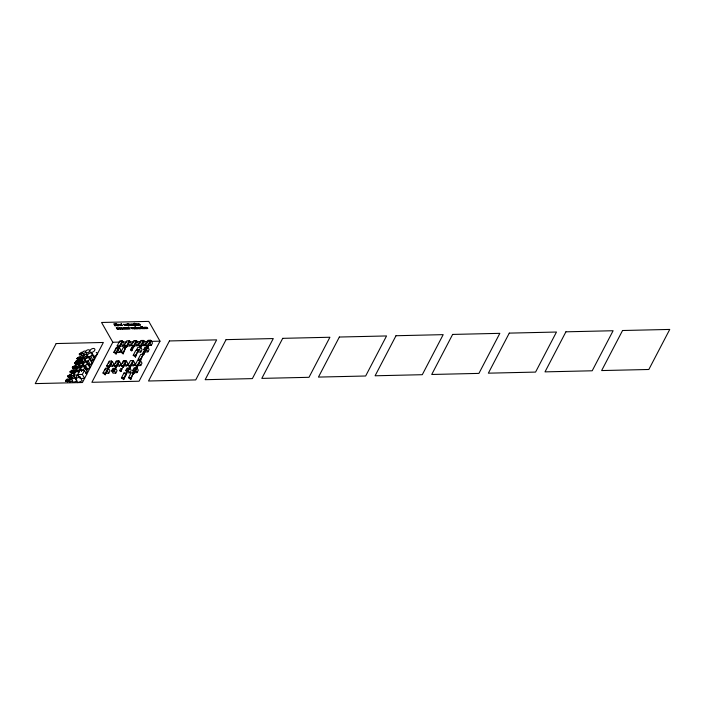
<?xml version="1.0" encoding="UTF-8"?>
<svg xmlns="http://www.w3.org/2000/svg" width="705" height="705" viewBox="0 0 705 705"><rect width="100%" height="100%" fill="white"/><g stroke="black" fill="none" stroke-linecap="round" stroke-linejoin="round"><path stroke-width="1.06" d="M76.951 358.651L77.92 358.07L78.07 359.427L76.951 358.651L77.92 358.07M77.4 359.444L78.37 358.863M78.149 358.105L78.74 356.968L80.07 356.942L80.952 359.083L79.594 359.902L78.149 358.105L80.053 357.497M79.048 359.682L79.066 359.127M80.282 357.532L82.45 360.237L80.282 357.532L80.308 356.695L82.353 355.461L83.172 355.787L84.045 358.211M80.952 359.083L80.969 358.519M81.63 359.902L81.657 359.065M84.715 359.312L83.401 355.822L86.125 354.174L87.217 354.615L88.53 358.105M90.998 360.828L92.972 360.202L94.408 358.774L92.161 354.818L92.205 353.416L90.839 352.87L88.865 353.496L87.438 354.923L87.394 356.325L88.751 356.871L89.65 358.457M94.408 358.774L94.452 357.373L92.205 353.416M105.221 374.778L105.442 372.963L107.98 368.107L105.521 368.16L102.983 373.024L105.221 374.778L107.98 368.107M108.914 367.71L109.125 365.904L111.663 361.039L109.213 361.101L106.675 365.957L108.914 367.71L111.452 362.846L111.663 361.039M112.553 370.777L113.796 371.755L114.959 368.75L113.602 368.777L112.553 370.777L111.628 370.804L112.976 373.174L115.805 373.112L117.065 370.707L115.717 368.336L112.879 368.398L111.628 370.804M116.069 354.007L116.281 352.2L118.819 347.336L116.369 347.389L113.831 352.253L116.069 354.007L118.819 347.336M114.959 368.75L114.844 369.755L113.602 368.777M115.99 367.543L116.21 365.736L118.748 360.881L116.29 360.934L113.752 365.798L115.99 367.543L118.528 362.687L118.748 360.881M119.418 347.591L119.63 345.785L122.168 340.92L119.718 340.982L117.18 345.838L119.418 347.591L121.445 343.705M121.956 342.727L122.168 340.92M120.872 371.588L122.044 368.583L120.678 368.618L119.63 370.618L120.872 371.588L122.044 368.583M123.146 353.839L123.366 352.033L125.904 347.177L123.446 347.23L120.907 352.086L123.146 353.839L125.904 347.177M123.075 367.384L123.287 365.578L125.825 360.713L123.375 360.775L120.837 365.631L123.075 367.384L125.102 363.498M126.495 347.433L126.715 345.617L129.253 340.762L126.794 340.815L124.256 345.679L126.495 347.433L128.53 343.538M123.692 379.598L123.904 377.792L126.442 372.936L123.992 372.989L121.454 377.854L123.692 379.598L126.23 374.743L126.442 372.936M129.033 342.568L129.253 340.762M126.715 370.451L127.957 371.429L129.121 368.424L127.755 368.451L126.715 370.451L125.79 370.477L127.138 372.848L129.967 372.786L131.227 370.381L129.879 368.01L127.041 368.072L125.79 370.477M129.121 368.424L128.997 369.429L127.755 368.451M131.72 350.817L132.884 347.812L131.527 347.847L130.478 349.847L131.72 350.817L132.884 347.812M130.152 367.217L130.372 365.41L132.901 360.555L130.451 360.607L127.913 365.472L130.152 367.217L133.562 360.942L134.911 363.313L133.659 365.719L130.822 365.78M133.58 347.265L133.791 345.459L136.329 340.594L133.879 340.656L131.341 345.512L133.58 347.265L136.109 342.401L136.329 340.594M132.69 362.361L132.901 360.555M130.769 379.44L130.98 377.633L133.518 372.769L130.769 379.44L128.53 377.686L131.068 372.83L133.818 372.822L134.867 370.821L133.501 370.848L132.461 372.848L133.703 373.826L134.867 370.821M135.475 357.03L135.686 355.214L138.224 350.359L135.774 350.411L133.236 355.276L135.475 357.03L138.224 350.359M133.703 373.826L133.818 372.822M133.791 370.292L135.034 371.262L136.197 368.257L134.84 368.292L133.791 370.292L132.866 370.31L133.765 371.896M135.034 371.262L136.197 368.257M137.228 367.058L137.449 365.252L139.987 360.387L137.537 360.449L134.999 365.305L137.228 367.058L139.766 362.194L139.987 360.387M143.406 340.436L140.868 345.291L140.656 347.098L138.418 345.353L140.956 340.489L143.406 340.436L143.194 342.242M140.383 361.031L140.595 359.215L143.133 354.359L140.683 354.412L138.145 359.277L140.383 361.031L143.133 354.359M143.635 354.791L144.798 351.786L143.441 351.813L142.392 353.813L143.635 354.791L144.798 351.786M144.64 349.521L145.882 350.491L147.045 347.486L145.679 347.521L144.64 349.521L143.714 349.539L145.063 351.918L147.891 351.848L149.143 349.451L147.794 347.071L144.966 347.142L143.714 349.539M145.882 350.491L147.045 347.486M147.733 346.939L147.953 345.133L150.491 340.268L148.032 340.33L145.494 345.186L147.733 346.939L149.768 343.053M150.271 342.075L150.491 340.268M67.645 376.391L68.059 375.589L69.002 375.571L69.037 377.157L68.094 377.184L67.645 376.391L68.588 376.373L69.002 375.571M70.033 371.826L70.879 371.191L71.461 372.355L70.482 372.61L70.033 371.826L70.932 372.742M75.276 363.947L74.8 362.599L75.594 362.449L76.043 363.234L75.276 363.947L76.043 363.234M65.521 380.744L65.882 380.048L66.86 381.167L65.97 381.528L65.521 380.744L68.262 379.537L69.16 381.114L67.38 381.846L66.481 380.259L67.204 378.876L68.262 379.537M77.453 360.801L78.652 363.489L77.973 364.124L77.092 364.291L75.505 361.815L75.867 361.119L77.453 360.801L78.625 362.872M70.518 379.237L68.729 375.959L69.566 374.364L71.452 374.32L70.615 375.915L71.513 377.501L69.628 377.545M70.482 372.61L71.328 371.984M71.196 371.227L71.69 370.284L72.897 369.966L74.051 372.302L73.003 373.077L72.095 372.804L71.196 371.227L72.104 371.491L73.003 373.077M65.97 381.528L66.332 380.841M76.678 363.877L77.039 363.181M77.876 361.612L79.85 364.617L77.876 361.612L78.422 360.572L80.802 360.105L84.186 366.106M72.553 381.035L69.883 382.128L68.508 379.704L69.592 377.616L71.179 378.611L73.338 382.392L76.889 380.938L75.091 377.774L72.985 376.452L71.54 379.228L75.091 377.774M72.104 377.88L70.756 375.509L72.007 373.104L74.845 373.042M74.659 372.98L73.311 370.61L74.051 369.2L75.858 368.724L77.268 371.553M69.883 382.128L70.615 380.744M82.273 363.286L80.925 360.916L81.657 359.524L83.384 358.625L84.82 358.898L85.719 360.484M74.933 377.818L73.584 375.448L75.4 371.835L79.171 371.746M75.479 378.673L77.294 375.21L79.929 376.858L82.177 380.815L77.726 382.63L75.479 378.673L79.929 376.858M81.269 370.892L80.37 369.305L81.604 366.952L84.618 366.168L87.508 371.984L85.754 373.28M79.885 378.497L84.609 378.382L82.362 374.434L84.45 370.425L79.736 370.53L77.506 374.945L73.725 375.034L75.523 378.197M112.8 342.251L91.888 382.304L139.088 381.22L160 341.167L148.764 321.392L101.564 322.476L112.8 342.251L119.383 342.101M104.966 370.16L105.803 368.565M108.658 363.101L109.495 361.498M115.391 350.191L116.651 347.794L119.48 347.724L120.828 350.103L119.577 352.5L116.739 352.57M108.729 373.271L107.38 370.9L108.632 368.495L109.98 370.874L108.729 373.271L105.9 373.342M119.577 352.5L118.228 350.129L119.48 347.724M119.991 341.379L122.829 341.317L121.568 343.714L122.917 346.093L120.088 346.155M112.421 366.203L113.672 363.806L112.324 361.427L111.073 363.833L112.421 366.203L109.583 366.274M122.917 346.093L124.177 343.688L122.829 341.317M115.32 363.736L116.572 361.33M113.796 371.755L114.492 370.416M115.805 373.112L114.457 370.733L115.717 368.336M117.515 361.312L119.401 361.268L118.149 363.674L119.497 366.045L116.669 366.106M119.497 366.045L120.749 363.639L119.401 361.268M130.002 345.926L131.253 343.52L129.905 341.149L128.654 343.555L130.002 345.926L127.164 345.988M122.397 363.577L123.648 361.171L126.486 361.101L127.834 363.48L126.574 365.877L123.745 365.948M133.315 342.656L134.153 341.053M126.486 361.101L125.226 363.507L126.574 365.877M137.078 345.767L138.339 343.361L136.99 340.991L135.73 343.388L137.078 345.767L134.25 345.829M136.629 349.706L137.889 347.301L140.718 347.239L142.066 349.61L140.815 352.015L137.977 352.077L136.629 349.706L139.467 349.645L144.067 340.823L142.181 340.868M139.978 343.291L141.238 340.885M127.957 371.429L129.879 368.01M141.326 345.661L144.164 345.6L145.415 343.194L144.067 340.823M132.866 370.31L134.126 367.913L136.955 367.843L138.303 370.222L137.052 372.619L134.214 372.689M147.063 343.132L148.314 340.726L151.143 340.665L152.492 343.035L151.24 345.441L148.411 345.503M137.052 372.619L135.704 370.248L136.955 367.843M147.891 351.848L146.543 349.477L147.794 347.071M151.143 340.665L149.892 343.062L151.24 345.441M140.736 365.551L141.996 363.154L140.647 360.775L139.387 363.181L140.736 365.551L137.907 365.622M81.101 357.858L83.146 356.624M83.366 356.942L84.45 357.373L87.182 355.734M88.751 356.871L90.725 356.245L92.161 354.818M74.615 362.952L75.594 362.449M75.505 361.815L76.801 362.062L77.48 361.427M78.502 362.247L80.846 361.031L80.802 360.105M80.925 360.916L81.754 361.753L83.516 361.409L84.882 360.14L84.82 358.898M85.957 361.242L88.151 360.81L89.861 359.224L89.791 357.673L87.993 357.338L85.825 358.457L84.917 360.193L87.305 363.613M88.204 365.199L90.399 364.767L92.108 363.181L92.029 361.63L89.791 357.673M72.359 367.182L73.249 366.82L73.699 367.613L72.871 368.318L72.359 367.182L72.871 368.318M76.246 367.208L76.352 367.895L74.571 368.618L73.567 366.353L75.347 365.631L77.224 368.9L75.708 365.498L76.96 364.45L78.378 364.414L79.277 365.992M72.421 367.525L73.249 366.82M73.672 367.032L74.615 367.014L75.347 365.631M82.362 363.181L82.582 364.547L80.908 365.948L79.022 365.992L78.801 364.626L80.467 363.225L82.362 363.181L83.71 365.551M75.708 365.498L75.876 366.529L77.294 366.494L78.546 365.437L78.378 364.414M83.111 365.446L85.472 365.384L87.561 363.63L87.279 361.921L84.926 361.973L82.837 363.736L84.01 367.023M85.358 369.402L87.72 369.341L89.808 367.578L89.526 365.877L87.279 361.921M70.482 371.958L70.879 371.191M72.104 371.491L73.153 370.715M73.311 370.61L74.668 371.006L76.246 369.843M78.176 370.504L80.282 368.953L79.771 367.455L77.356 368.089L76.369 369.966L78.176 370.504L79.075 372.081M84.618 366.168L85.261 368.036L82.635 369.975L80.37 369.305M68.508 379.704L71.179 378.611M122.679 342.031L127.067 341.925M130.363 341.846L133.65 341.775M136.946 341.696L140.242 341.625M143.529 341.546L147.927 341.449M151.214 341.37L160 341.167M117.18 345.838L119.63 345.785M124.256 345.679L126.715 345.617M131.341 345.512L133.791 345.459M138.418 345.353L140.868 345.291M145.494 345.186L147.953 345.133M117.682 350.138L118.228 350.129M130.478 349.847L131.835 349.812M145.997 349.486L146.543 349.477M113.831 352.253L116.281 352.2M120.907 352.086L123.366 352.033M142.392 353.813L143.758 353.787M133.236 355.276L135.686 355.214M138.145 359.277L140.595 359.215M106.675 365.957L109.125 365.904M113.752 365.798L116.21 365.736M120.837 365.631L123.287 365.578M127.913 365.472L130.372 365.41M134.999 365.305L137.449 365.252M106.834 370.909L107.38 370.9M113.919 370.751L114.457 370.733M119.63 370.618L120.996 370.583M128.072 370.425L129.967 372.786M135.157 370.257L135.704 370.248M102.983 373.024L105.442 372.963M82.362 374.434L77.638 374.54L78.986 376.911M70.756 375.509L73.584 375.448M68.729 375.959L70.615 375.915M121.454 377.854L123.904 377.792M128.53 377.686L130.98 377.633M144.331 327.279L143.256 327.455A0.996 0.59 27.6 0 0 143.23 327.843L143.732 328.451A1.031 0.617 27.6 0 0 144.305 328.689L145.08 328.662A1.005 0.599 27.6 0 0 145.309 328.495A0.987 0.59 27.6 0 0 145.336 328.107L145.054 327.684A1.005 0.599 27.6 0 0 144.349 327.332M68.103 380.453L69.16 381.114M145.679 347.521L146.922 348.49M143.441 351.813L144.684 352.791M131.527 347.847L132.769 348.816M123.446 347.23L124.441 348.006M134.84 368.292L136.083 369.261M133.501 370.848L134.743 371.826M123.992 372.989L126.23 374.743M142.815 343.229L144.164 345.6M139.467 349.645L140.815 352.015M132.311 363.348L133.659 365.719M90.725 356.245L92.972 360.202M89.861 359.224L92.108 363.181M86.036 356.88L86.935 358.457M88.151 360.81L90.399 364.767M84.45 357.373L85.349 358.96M87.561 363.63L89.808 367.578M84.882 360.14L85.816 361.78M82.282 357.488L83.181 359.065M83.516 361.409L84.415 362.987M85.472 365.384L87.72 369.341M80.308 356.695L81.207 358.272M85.261 368.036L87.508 371.984M79.48 358.07L80.379 359.656M80.846 361.031L82.194 363.401M82.582 364.547L83.93 366.917M78.167 357.541L79.594 359.902M77.911 358.351L78.361 359.145M77.647 357.964L78.096 358.748M79.824 361.982L80.722 363.568M84.45 370.425L86.697 374.381M77.25 358.087L78.07 359.427M76.96 358.369L77.673 359.55M80.908 365.948L81.806 367.534M76.73 360.669L77.515 362.044M78.801 364.626L80.15 367.005M76.801 362.062L77.973 364.124M78.546 365.437L80.819 369.156M80.282 368.953L81.63 371.324M75.92 362.229L77.092 364.291M75.611 362.758L76.061 363.542M75.232 362.379L75.682 363.172M77.294 366.494L78.193 368.08M75.268 363.075L75.717 363.859M74.8 362.599L75.25 363.392M75.453 366.309L76.352 367.895M74.615 367.014L75.514 368.6M73.567 366.353L74.571 368.618M73.311 367.164L73.761 367.948M72.888 367.517L73.338 368.301M74.668 371.006L75.567 372.592M71.011 371.57L71.461 372.355M70.28 371.35L70.729 372.143M68.588 376.373L69.037 377.157M68.059 375.589L68.508 376.382M73.796 371.553L74.051 372.302M96.206 352.447A2.811 1.657 -29.6 0 1 96.796 354.597A2.811 1.657 -29.6 0 1 93.545 356.395M86.918 354.262A1.692 0.996 -29.6 0 1 86.592 354.888M84.133 355.664A1.692 0.996 -29.6 0 1 84.186 354.324M83.287 354.095A1.128 0.661 -29.6 0 1 82.291 355.408A1.128 0.661 -29.6 0 1 81.375 354.694M124.715 328.601L123.921 328.16L124.715 328.601M137.316 324.767L136.532 324.335L137.316 324.767M144.675 328.142L143.891 327.702L144.675 328.142M118.343 324.793L118.784 325.754L118.123 325.763L117.312 324.335L118.678 324.344L118.343 324.793M129.024 328.486L128.31 328.081L129.024 328.486M79.224 354.069L80.247 353.743L79.224 354.069M79.674 354.862L80.696 354.536L79.674 354.862M119.497 328.222L120.176 328.407L119.497 328.222M126.248 324.529L126.926 324.705L126.248 324.529M129.544 324.45L130.222 324.635L129.544 324.45M133.597 327.895L134.285 328.081L133.597 327.895M136.902 327.825L137.581 328.001L136.902 327.825M118.828 328.125C118.528 329.781 122.397 329.112 120.335 328.918C119.533 329.156 121.956 327.666 119.101 327.851A0.987 0.59 27.6 0 0 118.828 328.125M125.587 324.432C125.296 326.142 129.244 325.331 127.015 325.261C126.495 325.375 128.583 323.983 125.851 324.159A0.987 0.59 27.6 0 0 125.587 324.432M128.883 324.353C128.574 326.01 132.443 325.34 130.381 325.146C129.535 325.375 132.029 323.895 129.147 324.08A0.987 0.59 27.6 0 0 128.883 324.353M132.937 327.799C132.637 329.455 136.506 328.786 134.444 328.592C133.597 328.812 136.083 327.34 133.21 327.525A0.987 0.59 27.6 0 0 132.937 327.799M136.241 327.728C135.933 329.376 139.801 328.706 137.739 328.521C136.893 328.742 139.379 327.261 136.506 327.446A0.987 0.59 27.6 0 0 136.241 327.728M118.916 324.467C121.842 327.393 120.872 323.754 118.916 324.467M123.498 324.362C126.556 327.314 125.287 323.621 123.498 324.362M130.857 327.737C133.862 330.654 132.672 327.005 130.857 327.737M121.04 328.045L121.56 328.971A0.952 0.564 27.6 0 0 122.124 329.2L123.031 329.156A0.934 0.555 27.6 0 0 123.252 328.83C120.141 328.821 124.15 327.728 121.445 327.763A0.978 0.59 27.6 0 0 121.093 327.948L121.04 328.045M131.086 324.274L131.606 325.199A0.952 0.564 27.6 0 0 132.17 325.428L133.078 325.384A0.934 0.555 27.6 0 0 133.298 325.058C130.346 325.111 134.144 323.93 131.491 323.992A0.978 0.59 27.6 0 0 131.139 324.177L131.086 324.274M138.444 327.64L138.964 328.574A0.952 0.564 27.6 0 0 139.528 328.803L140.436 328.759A0.934 0.555 27.6 0 0 140.656 328.433C137.642 328.459 141.494 327.296 138.85 327.358A0.978 0.59 27.6 0 0 138.497 327.543L138.444 327.64M127.614 327.79L128.372 328.971L130.02 329.032L128.892 327.05L128.231 327.067L128.618 327.755L127.614 327.79M118.096 328.821C115.999 328.389 117.189 329.861 118.801 328.988A0.899 0.538 27.6 0 0 118.616 328.486C116.915 326.688 114.554 327.825 118.096 328.821M56.162 343.555L35.25 383.608L82.45 382.524L103.362 342.471L56.162 343.555M169.438 340.947L148.526 381L195.726 379.916L216.638 339.863L169.438 340.947M226.076 339.643L205.164 379.695L252.364 378.611L273.276 338.559L226.076 339.643M282.714 338.338L261.811 378.391L309.001 377.307L329.914 337.254L282.714 338.338M339.352 337.034L318.449 377.087L365.648 376.003L386.551 335.95L339.352 337.034M395.998 335.73L375.086 375.783L422.286 374.699L443.189 334.646L395.998 335.73M452.636 334.426L431.724 374.478L478.924 373.394L499.836 333.342L452.636 334.426M509.274 333.121L488.362 373.174L535.562 372.09L556.474 332.037L509.274 333.121M565.912 331.817L545 371.87L592.2 370.786L613.112 330.733L565.912 331.817M622.55 330.513L601.638 370.566L648.838 369.482L669.75 329.429L622.55 330.513M126.01 327.781L125.199 327.693L126.019 329.12L126.671 329.112L126.354 328.063L127.825 329.085L127.023 327.834L126.01 327.781M138.621 323.956L137.81 323.859L138.629 325.296L139.282 325.278L138.964 324.238L140.436 325.252L139.634 324L138.621 323.956M145.979 327.323L145.168 327.235L145.988 328.662L146.64 328.645L146.314 327.605L147.794 328.618L146.993 327.367L145.979 327.323M123.384 327.816L123.287 327.913A0.996 0.59 27.6 0 0 123.26 328.31L123.763 328.909A1.031 0.617 27.6 0 0 124.336 329.147L125.12 329.12A1.005 0.599 27.6 0 0 125.367 328.565L125.085 328.142A0.978 0.582 27.6 0 0 124.371 327.737L123.384 327.816M135.994 323.992L135.898 324.089A0.996 0.59 27.6 0 0 135.871 324.476L136.373 325.084A1.031 0.617 27.6 0 0 136.946 325.322L137.731 325.296A1.005 0.599 27.6 0 0 137.977 324.732L137.695 324.309A0.978 0.582 27.6 0 0 136.981 323.912L135.994 323.992M121.26 323.692C119.295 324.564 124.23 326.997 121.798 324.635L121.26 323.692M133.536 323.41C131.553 324.282 136.506 326.706 134.073 324.353L133.536 323.41M140.894 326.776C138.973 327.675 143.794 330.055 141.432 327.728L140.894 326.776M115.549 323.824L113.743 323.859L114.871 325.842L115.602 325.825L115.144 325.014L116.052 324.996L114.721 324.274L115.787 324.247L115.549 323.824M116.572 323.798L115.92 323.815L116.572 323.798M127.922 323.533L127.27 323.551L128.389 325.525L129.05 325.516L127.922 323.533M134.884 323.375L134.232 323.392L134.884 323.375M116.889 324.344L116.228 324.353L117.048 325.789L117.7 325.772L116.889 324.344M135.193 323.921L134.54 323.939L135.351 325.366L136.012 325.357L135.193 323.921M135.281 326.908L134.629 326.917L135.748 328.9L136.409 328.882L135.281 326.908M142.243 326.75L141.59 326.759L142.243 326.75M142.551 327.287L141.899 327.305L142.71 328.742L143.371 328.724L142.551 327.287M91.297 352.438A2.811 1.657 -29.6 0 0 94.911 349.389A2.811 1.657 -29.6 0 0 90.822 349.486A2.811 1.657 -29.6 0 0 91.297 352.438M86.768 352.949A2.256 1.331 -29.6 0 0 89.658 350.508A2.256 1.331 -29.6 0 0 86.389 350.588A2.256 1.331 -29.6 0 0 86.768 352.949M83.41 353.434A1.692 0.996 -29.6 0 0 85.578 351.601A1.692 0.996 -29.6 0 0 83.128 351.663A1.692 0.996 -29.6 0 0 83.41 353.434M81.004 353.892A1.128 0.661 -29.6 0 0 82.45 352.676A1.128 0.661 -29.6 0 0 80.811 352.712A1.128 0.661 -29.6 0 0 81.004 353.892"/></g></svg>
